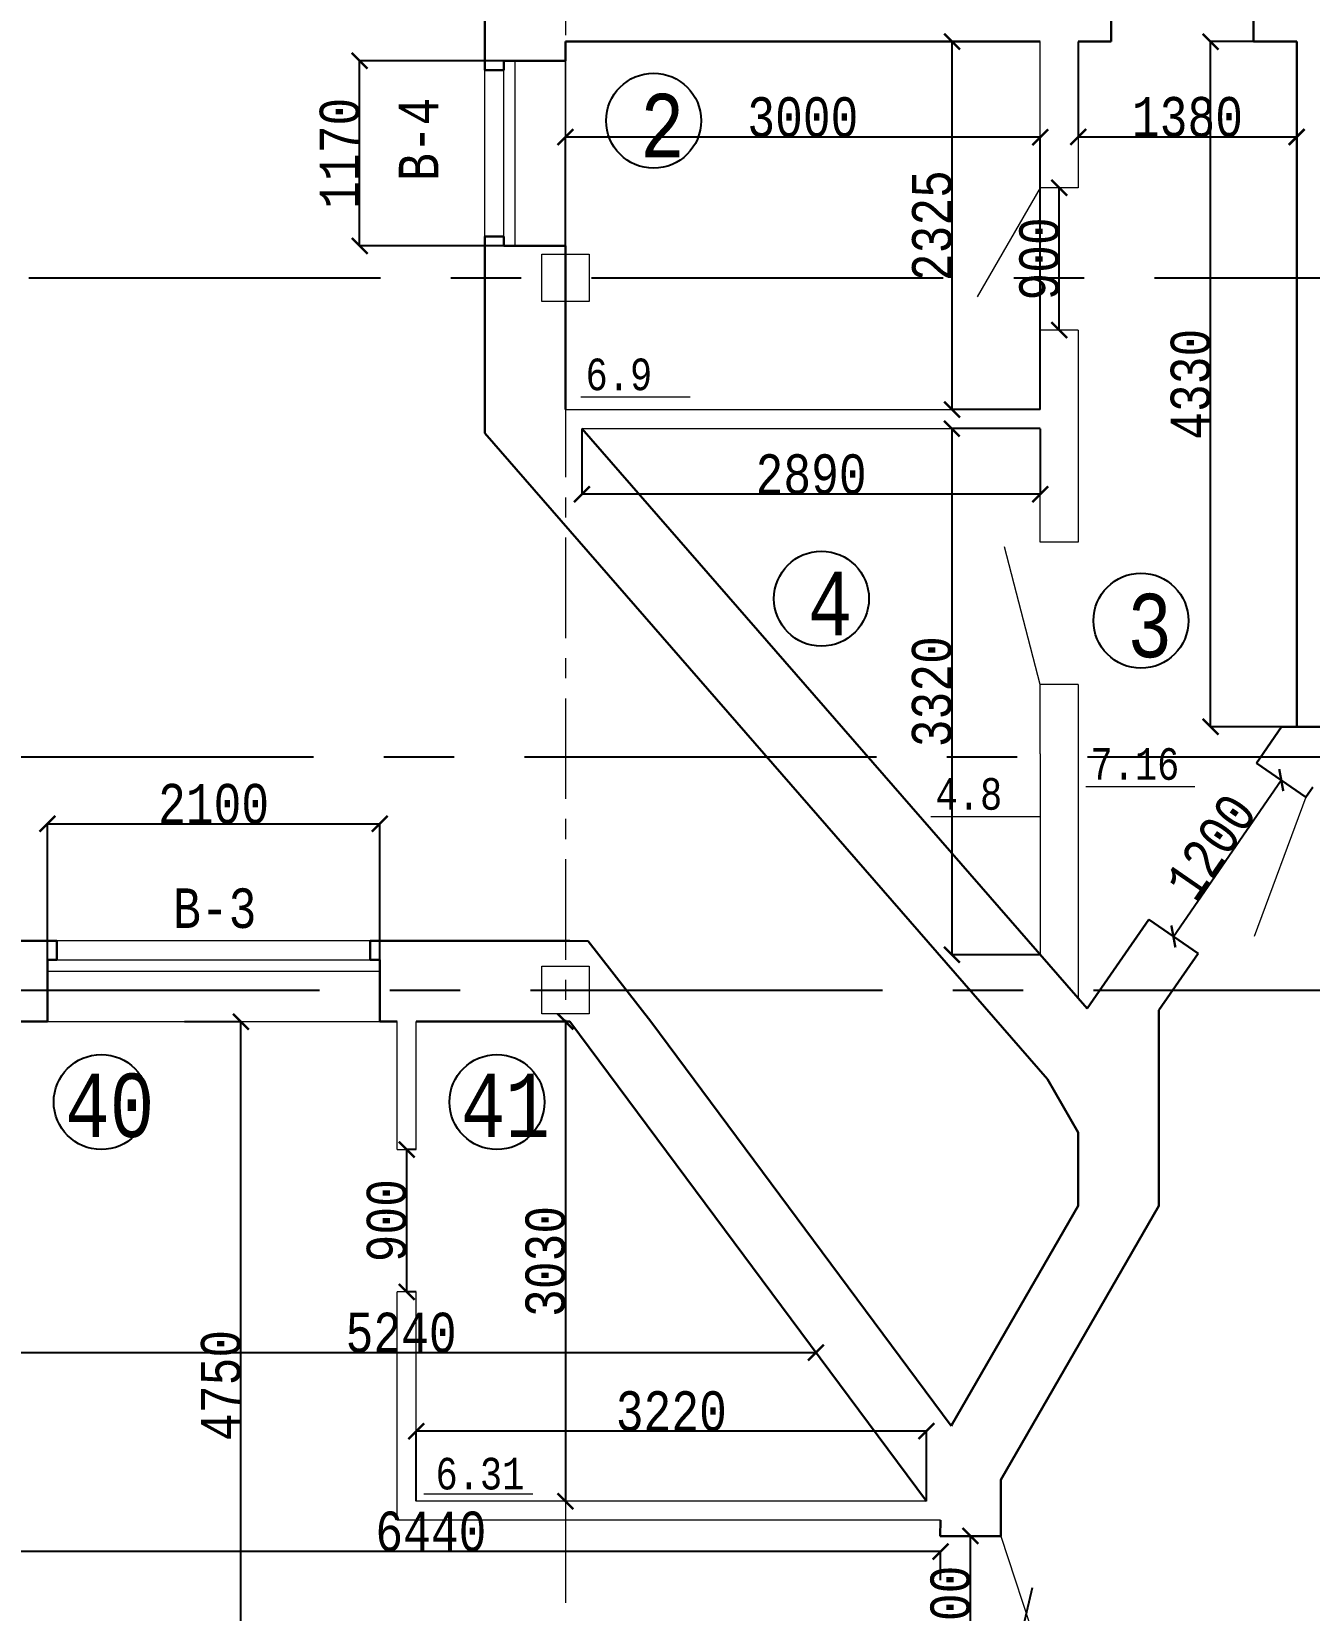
# Model space of a CAD drawing. Header units: millimetres. Extents: x -689206 to 4969298, y -1019800 to 703299.
# Drawn here: x 277000 to 285073, y -63522 to -53547 of the extents above; entities that cross this region are included whole.
import ezdxf

# ---------------------------------------------------------------- set-up
doc = ezdxf.new("R2010")
doc.units = ezdxf.units.MM
doc.linetypes.add('JIS_02_4.0', pattern=[5.5, 4, -1.5])
doc.linetypes.add('осеваяX2', pattern=[101.6, 63.5, -12.7, 12.7, -12.7])
for name, color, linetype, lineweight in [('несущие', 7, 'Continuous', 30), ('ОКНА', 250, 'Continuous', 20), ('ПЕРЕГОРОДКИ', 252, 'Continuous', 9), ('РАЗМЕРЫ', 7, 'Continuous', 9), ('сваи', 7, 'JIS_02_4.0', 30), ('Слой1', 7, 'Continuous', 30), ('стены', 7, 'Continuous', 20)]:
    doc.layers.add(name, color=color, linetype=linetype, lineweight=lineweight)
doc.layers.add('четотам', color=7, linetype='Continuous')
doc.styles.add('Аннотативный', font='isocteur.ttf', dxfattribs={"width": 0.7, "height": 250})
doc.dimstyles.new('Аннотативный', dxfattribs={"dimscale": 0, "dimtxt": 250, "dimasz": 100, "dimexe": 1.25, "dimexo": 0.625, "dimtad": 1, "dimdec": 0, "dimtxsty": 'Аннотативный', "dimblk": 'ARCHTICK', "dimcen": 2.5, "dimadec": 0, "dimazin": 0, "dimtfac": 1, "dimtdec": 0, "dimtmove": 0, "dimatfit": 3, "dimfxl": 1, "dimarcsym": 0})

# ---------------------------------------------------------------- blocks, each defined once
blk = doc.blocks.new('_ArchTick')
at = {"color": 0, "linetype": 'ByBlock', "const_width": 0.15}
blk.add_lwpolyline([(-0.5, -0.5), (0.5, 0.5)], dxfattribs=at)
blk = doc.blocks.new('*D960')
at = {"layer": 'Defpoints', "color": 0, "lineweight": 30, "transparency": 16777216}
for p in [(279072.7, -53730.7), (280372.7, -53730.7), (280372.7, -54900.7)]:
    blk.add_point(p, dxfattribs=at)
at = {"layer": 'ОКНА', "color": 0, "lineweight": -2, "transparency": 16777216}
for p, q in [((280372.1, -53730.7), (279071.5, -53730.7)), ((279072.7, -54900.7), (279072.7, -53730.7)), ((280372.1, -54900.7), (279071.5, -54900.7))]:
    blk.add_line(p, q, dxfattribs=at)
at = {"layer": 'ОКНА', "color": 0, "lineweight": -2, "transparency": 16777216, "xscale": 100, "yscale": 100, "zscale": 100}
for p, rotation in [((279072.7, -53730.7), 90), ((279072.7, -54900.7), 270)]:
    blk.add_blockref('_ArchTick', p, dxfattribs=dict(at, rotation=rotation))
at = {"layer": 'ОКНА', "color": 0, "lineweight": 13, "transparency": 16777216, "insert": (278947.1, -54315.7), "char_height": 250, "attachment_point": 5, "rotation": 90, "style": 'Аннотативный'}
blk.add_mtext('1170', dxfattribs=at)
blk = doc.blocks.new('*D965')
at = {"layer": 'Defpoints', "color": 0, "lineweight": 30, "transparency": 16777216}
for p in [(277964.9, -59802.3), (278322.3, -59802.3), (277964.9, -64552.3)]:
    blk.add_point(p, dxfattribs=at)
at = {"layer": 'ПЕРЕГОРОДКИ', "color": 0, "lineweight": -2, "transparency": 16777216}
for p, q in [((277965.5, -59802.3), (278323.6, -59802.3)), ((278322.3, -64552.3), (278322.3, -59802.3)), ((277965.5, -64552.3), (278323.6, -64552.3))]:
    blk.add_line(p, q, dxfattribs=at)
at = {"layer": 'ПЕРЕГОРОДКИ', "color": 0, "lineweight": -2, "transparency": 16777216, "xscale": 100, "yscale": 100, "zscale": 100}
for p, rotation in [((278322.3, -59802.3), 90), ((278322.3, -64552.3), 270)]:
    blk.add_blockref('_ArchTick', p, dxfattribs=dict(at, rotation=rotation))
at = {"layer": 'ПЕРЕГОРОДКИ', "color": 0, "lineweight": 13, "transparency": 16777216, "insert": (278196.7, -62100.5), "char_height": 250, "attachment_point": 5, "rotation": 90, "style": 'Аннотативный'}
blk.add_mtext('4750', dxfattribs=at)
blk = doc.blocks.new('*D1006')
at = {"layer": 'Defpoints', "color": 0, "linetype": 'ByBlock', "lineweight": 20, "transparency": 16777216}
for p in [(276302.7, -63150), (276302.7, -63332.3), (282742.7, -63332.3)]:
    blk.add_point(p, dxfattribs=at)
at = {"layer": 'РАЗМЕРЫ', "color": 0, "linetype": 'ByBlock', "lineweight": -2, "transparency": 16777216}
for p, q in [((276302.7, -63331.7), (276302.7, -63148.8)), ((282742.7, -63150), (276302.7, -63150)), ((282742.7, -63331.7), (282742.7, -63148.8))]:
    blk.add_line(p, q, dxfattribs=at)
at = {"layer": 'РАЗМЕРЫ', "color": 0, "linetype": 'ByBlock', "lineweight": -2, "transparency": 16777216, "xscale": 100, "yscale": 100, "zscale": 100, "rotation": 180}
blk.add_blockref('_ArchTick', (276302.7, -63150), dxfattribs=at)
at = {"layer": 'РАЗМЕРЫ', "color": 0, "linetype": 'ByBlock', "lineweight": -2, "transparency": 16777216, "xscale": 100, "yscale": 100, "zscale": 100}
blk.add_blockref('_ArchTick', (282742.7, -63150), dxfattribs=at)
at = {"layer": 'РАЗМЕРЫ', "color": 0, "linetype": 'ByBlock', "lineweight": 13, "transparency": 16777216, "insert": (279522.7, -63024.4), "char_height": 250, "attachment_point": 5, "style": 'Аннотативный'}
blk.add_mtext('6440', dxfattribs=at)
blk = doc.blocks.new('*D1007')
at = {"layer": 'Defpoints', "color": 0, "linetype": 'ByBlock', "lineweight": 20, "transparency": 16777216}
for p in [(279200, -58552.5), (277100, -59802.3), (279200, -59802.3)]:
    blk.add_point(p, dxfattribs=at)
at = {"layer": 'РАЗМЕРЫ', "color": 0, "linetype": 'ByBlock', "lineweight": -2, "transparency": 16777216}
for p, q in [((277100, -59801.7), (277100, -58551.2)), ((277100, -58552.5), (279200, -58552.5)), ((279200, -59801.7), (279200, -58551.2))]:
    blk.add_line(p, q, dxfattribs=at)
at = {"layer": 'РАЗМЕРЫ', "color": 0, "linetype": 'ByBlock', "lineweight": -2, "transparency": 16777216, "xscale": 100, "yscale": 100, "zscale": 100, "rotation": 180}
blk.add_blockref('_ArchTick', (277100, -58552.5), dxfattribs=at)
at = {"layer": 'РАЗМЕРЫ', "color": 0, "linetype": 'ByBlock', "lineweight": -2, "transparency": 16777216, "xscale": 100, "yscale": 100, "zscale": 100}
blk.add_blockref('_ArchTick', (279200, -58552.5), dxfattribs=at)
at = {"layer": 'РАЗМЕРЫ', "color": 0, "linetype": 'ByBlock', "lineweight": 13, "transparency": 16777216, "insert": (278150, -58426.9), "char_height": 250, "attachment_point": 5, "style": 'Аннотативный'}
blk.add_mtext('2100', dxfattribs=at)
blk = doc.blocks.new('*D1042')
at = {"layer": 'Defpoints', "color": 0, "linetype": 'ByBlock', "lineweight": 30, "transparency": 16777216}
for p in [(283492.7, -54533.1), (283492.7, -54533.1), (283492.7, -55433.1)]:
    blk.add_point(p, dxfattribs=at)
at = {"layer": 'РАЗМЕРЫ', "color": 0, "linetype": 'ByBlock', "lineweight": -2, "transparency": 16777216}
for p, q in [((283492.7, -55433.1), (283492.7, -54533.1)), ((283493.3, -54533.1), (283494, -54533.1)), ((283493.3, -55433.1), (283494, -55433.1))]:
    blk.add_line(p, q, dxfattribs=at)
at = {"layer": 'РАЗМЕРЫ', "color": 0, "linetype": 'ByBlock', "lineweight": -2, "transparency": 16777216, "xscale": 100, "yscale": 100, "zscale": 100}
for p, rotation in [((283492.7, -54533.1), 90), ((283492.7, -55433.1), 270)]:
    blk.add_blockref('_ArchTick', p, dxfattribs=dict(at, rotation=rotation))
at = {"layer": 'РАЗМЕРЫ', "color": 0, "linetype": 'ByBlock', "lineweight": 13, "transparency": 16777216, "insert": (283367.1, -54983.1), "char_height": 250, "attachment_point": 5, "rotation": 90, "style": 'Аннотативный'}
blk.add_mtext('900', dxfattribs=at)
blk = doc.blocks.new('*D1043')
at = {"layer": 'Defpoints', "color": 0, "linetype": 'ByBlock', "lineweight": 30, "transparency": 16777216}
for p in [(284895.3, -58276.1), (284895.3, -58276.1), (284213.7, -59263.8)]:
    blk.add_point(p, dxfattribs=at)
at = {"layer": 'РАЗМЕРЫ', "color": 0, "linetype": 'ByBlock', "lineweight": -2, "transparency": 16777216}
for p, q in [((284213.7, -59263.8), (284895.3, -58276.1)), ((284894.8, -58275.8), (284894.3, -58275.4)), ((284213.2, -59263.4), (284212.7, -59263.1))]:
    blk.add_line(p, q, dxfattribs=at)
at = {"layer": 'РАЗМЕРЫ', "color": 0, "linetype": 'ByBlock', "lineweight": -2, "transparency": 16777216, "xscale": 100, "yscale": 100, "zscale": 100}
for p, rotation in [((284895.3, -58276.1), 55.38831909842734), ((284213.7, -59263.8), 235.3883190984274)]:
    blk.add_blockref('_ArchTick', p, dxfattribs=dict(at, rotation=rotation))
at = {"layer": 'РАЗМЕРЫ', "color": 0, "linetype": 'ByBlock', "lineweight": 13, "transparency": 16777216, "insert": (284451.1, -58698.6), "char_height": 250, "attachment_point": 5, "rotation": 55.38832, "style": 'Аннотативный'}
blk.add_mtext('1200', dxfattribs=at)
blk = doc.blocks.new('*D1099')
at = {"layer": 'Defpoints', "color": 0, "linetype": 'ByBlock', "lineweight": 20, "transparency": 16777216}
for p in [(276713.4, -61898.9), (281955.8, -61893.5), (281955.8, -61893.5)]:
    blk.add_point(p, dxfattribs=at)
at = {"layer": 'РАЗМЕРЫ', "color": 0, "linetype": 'ByBlock', "lineweight": -2, "transparency": 16777216}
for p, q in [((276713.4, -61898.3), (276713.4, -61892.3)), ((276713.4, -61893.5), (281955.8, -61893.5)), ((281955.8, -61892.9), (281955.8, -61892.3))]:
    blk.add_line(p, q, dxfattribs=at)
at = {"layer": 'РАЗМЕРЫ', "color": 0, "linetype": 'ByBlock', "lineweight": -2, "transparency": 16777216, "xscale": 100, "yscale": 100, "zscale": 100, "rotation": 180}
blk.add_blockref('_ArchTick', (276713.4, -61893.5), dxfattribs=at)
at = {"layer": 'РАЗМЕРЫ', "color": 0, "linetype": 'ByBlock', "lineweight": -2, "transparency": 16777216, "xscale": 100, "yscale": 100, "zscale": 100}
blk.add_blockref('_ArchTick', (281955.8, -61893.5), dxfattribs=at)
at = {"layer": 'РАЗМЕРЫ', "color": 0, "linetype": 'ByBlock', "lineweight": 20, "transparency": 16777216, "insert": (279334.6, -61767.9), "char_height": 250, "attachment_point": 5, "style": 'Аннотативный'}
blk.add_mtext('5240', dxfattribs=at)
blk = doc.blocks.new('*D1257')
at = {"layer": 'Defpoints', "color": 0, "linetype": 'ByBlock', "lineweight": 20, "transparency": 16777216}
for p in [(282815.5, -53610.3), (283372.7, -53610.3), (283372.7, -55935.4)]:
    blk.add_point(p, dxfattribs=at)
at = {"layer": 'РАЗМЕРЫ', "color": 0, "linetype": 'ByBlock', "lineweight": -2, "transparency": 16777216}
for p, q in [((283372.1, -53610.3), (282814.2, -53610.3)), ((282815.5, -55935.4), (282815.5, -53610.3)), ((283372.1, -55935.4), (282814.2, -55935.4))]:
    blk.add_line(p, q, dxfattribs=at)
at = {"layer": 'РАЗМЕРЫ', "color": 0, "linetype": 'ByBlock', "lineweight": -2, "transparency": 16777216, "xscale": 100, "yscale": 100, "zscale": 100}
for p, rotation in [((282815.5, -53610.3), 90), ((282815.5, -55935.4), 270)]:
    blk.add_blockref('_ArchTick', p, dxfattribs=dict(at, rotation=rotation))
at = {"layer": 'РАЗМЕРЫ', "color": 0, "linetype": 'ByBlock', "lineweight": 20, "transparency": 16777216, "insert": (282689.8, -54772.8), "char_height": 250, "attachment_point": 5, "rotation": 90, "style": 'Аннотативный'}
blk.add_mtext('2325', dxfattribs=at)
blk = doc.blocks.new('*D1258')
at = {"layer": 'Defpoints', "color": 0, "linetype": 'ByBlock', "lineweight": 20, "transparency": 16777216}
for p in [(283372.7, -56055.4), (282814.2, -59379.7), (283372.7, -59379.7)]:
    blk.add_point(p, dxfattribs=at)
at = {"layer": 'РАЗМЕРЫ', "color": 0, "linetype": 'ByBlock', "lineweight": -2, "transparency": 16777216}
for p, q in [((283372.1, -56055.4), (282813, -56055.4)), ((282814.2, -56055.4), (282814.2, -59379.7)), ((283372.1, -59379.7), (282813, -59379.7))]:
    blk.add_line(p, q, dxfattribs=at)
at = {"layer": 'РАЗМЕРЫ', "color": 0, "linetype": 'ByBlock', "lineweight": -2, "transparency": 16777216, "xscale": 100, "yscale": 100, "zscale": 100}
for p, rotation in [((282814.2, -56055.4), 90), ((282814.2, -59379.7), 270)]:
    blk.add_blockref('_ArchTick', p, dxfattribs=dict(at, rotation=rotation))
at = {"layer": 'РАЗМЕРЫ', "color": 0, "linetype": 'ByBlock', "lineweight": 20, "transparency": 16777216, "insert": (282688.6, -57717.5), "char_height": 250, "attachment_point": 5, "rotation": 90, "style": 'Аннотативный'}
blk.add_mtext('3320', dxfattribs=at)
blk = doc.blocks.new('*D1259')
at = {"layer": 'Defpoints', "color": 0, "linetype": 'ByBlock', "lineweight": 20, "transparency": 16777216}
for p in [(280477.2, -56055.4), (283372.7, -56055.4), (280477.2, -56470)]:
    blk.add_point(p, dxfattribs=at)
at = {"layer": 'РАЗМЕРЫ', "color": 0, "linetype": 'ByBlock', "lineweight": -2, "transparency": 16777216}
for p, q in [((280477.2, -56056), (280477.2, -56471.2)), ((283372.7, -56056), (283372.7, -56471.2)), ((283372.7, -56470), (280477.2, -56470))]:
    blk.add_line(p, q, dxfattribs=at)
at = {"layer": 'РАЗМЕРЫ', "color": 0, "linetype": 'ByBlock', "lineweight": -2, "transparency": 16777216, "xscale": 100, "yscale": 100, "zscale": 100, "rotation": 180}
blk.add_blockref('_ArchTick', (280477.2, -56470), dxfattribs=at)
at = {"layer": 'РАЗМЕРЫ', "color": 0, "linetype": 'ByBlock', "lineweight": -2, "transparency": 16777216, "xscale": 100, "yscale": 100, "zscale": 100}
blk.add_blockref('_ArchTick', (283372.7, -56470), dxfattribs=at)
at = {"layer": 'РАЗМЕРЫ', "color": 0, "linetype": 'ByBlock', "lineweight": 20, "transparency": 16777216, "insert": (281925, -56344.4), "char_height": 250, "attachment_point": 5, "style": 'Аннотативный'}
blk.add_mtext('2890', dxfattribs=at)
blk = doc.blocks.new('*D1260')
at = {"layer": 'Defpoints', "color": 0, "linetype": 'ByBlock', "lineweight": 20, "transparency": 16777216}
for p in [(280372.7, -54213.8), (280372.7, -55935.4), (283372.7, -55935.4)]:
    blk.add_point(p, dxfattribs=at)
at = {"layer": 'РАЗМЕРЫ', "color": 0, "linetype": 'ByBlock', "lineweight": -2, "transparency": 16777216}
for p, q in [((280372.7, -55934.7), (280372.7, -54212.6)), ((283372.7, -54213.8), (280372.7, -54213.8)), ((283372.7, -55934.7), (283372.7, -54212.6))]:
    blk.add_line(p, q, dxfattribs=at)
at = {"layer": 'РАЗМЕРЫ', "color": 0, "linetype": 'ByBlock', "lineweight": -2, "transparency": 16777216, "xscale": 100, "yscale": 100, "zscale": 100, "rotation": 180}
blk.add_blockref('_ArchTick', (280372.7, -54213.8), dxfattribs=at)
at = {"layer": 'РАЗМЕРЫ', "color": 0, "linetype": 'ByBlock', "lineweight": -2, "transparency": 16777216, "xscale": 100, "yscale": 100, "zscale": 100}
blk.add_blockref('_ArchTick', (283372.7, -54213.8), dxfattribs=at)
at = {"layer": 'РАЗМЕРЫ', "color": 0, "linetype": 'ByBlock', "lineweight": 20, "transparency": 16777216, "insert": (281872.7, -54088.2), "char_height": 250, "attachment_point": 5, "style": 'Аннотативный'}
blk.add_mtext('3000', dxfattribs=at)
blk = doc.blocks.new('*D1261')
at = {"layer": 'Defpoints', "color": 0, "linetype": 'ByBlock', "lineweight": 20, "transparency": 16777216}
for p in [(283612.7, -53610.3), (284992.8, -53610.3), (284992.8, -54212.6)]:
    blk.add_point(p, dxfattribs=at)
at = {"layer": 'РАЗМЕРЫ', "color": 0, "linetype": 'ByBlock', "lineweight": -2, "transparency": 16777216}
for p, q in [((283612.7, -53610.9), (283612.7, -54213.8)), ((284992.8, -53610.9), (284992.8, -54213.8)), ((283612.7, -54212.6), (284992.8, -54212.6))]:
    blk.add_line(p, q, dxfattribs=at)
at = {"layer": 'РАЗМЕРЫ', "color": 0, "linetype": 'ByBlock', "lineweight": -2, "transparency": 16777216, "xscale": 100, "yscale": 100, "zscale": 100, "rotation": 180}
blk.add_blockref('_ArchTick', (283612.7, -54212.6), dxfattribs=at)
at = {"layer": 'РАЗМЕРЫ', "color": 0, "linetype": 'ByBlock', "lineweight": -2, "transparency": 16777216, "xscale": 100, "yscale": 100, "zscale": 100}
blk.add_blockref('_ArchTick', (284992.8, -54212.6), dxfattribs=at)
at = {"layer": 'РАЗМЕРЫ', "color": 0, "linetype": 'ByBlock', "lineweight": 20, "transparency": 16777216, "insert": (284302.7, -54086.9), "char_height": 250, "attachment_point": 5, "style": 'Аннотативный'}
blk.add_mtext('1380', dxfattribs=at)
blk = doc.blocks.new('*D1262')
at = {"layer": 'Defpoints', "color": 0, "linetype": 'ByBlock', "lineweight": 20, "transparency": 16777216}
for p in [(284448.9, -53610.3), (284992.8, -53610.3), (284992.8, -57939.8)]:
    blk.add_point(p, dxfattribs=at)
at = {"layer": 'РАЗМЕРЫ', "color": 0, "linetype": 'ByBlock', "lineweight": -2, "transparency": 16777216}
for p, q in [((284992.1, -53610.3), (284447.6, -53610.3)), ((284448.9, -57939.8), (284448.9, -53610.3)), ((284992.1, -57939.8), (284447.6, -57939.8))]:
    blk.add_line(p, q, dxfattribs=at)
at = {"layer": 'РАЗМЕРЫ', "color": 0, "linetype": 'ByBlock', "lineweight": -2, "transparency": 16777216, "xscale": 100, "yscale": 100, "zscale": 100}
for p, rotation in [((284448.9, -53610.3), 90), ((284448.9, -57939.8), 270)]:
    blk.add_blockref('_ArchTick', p, dxfattribs=dict(at, rotation=rotation))
at = {"layer": 'РАЗМЕРЫ', "color": 0, "linetype": 'ByBlock', "lineweight": 20, "transparency": 16777216, "insert": (284323.3, -55775), "char_height": 250, "attachment_point": 5, "rotation": 90, "style": 'Аннотативный'}
blk.add_mtext('4330', dxfattribs=at)
blk = doc.blocks.new('*D1401')
at = {"layer": 'Defpoints', "color": 0, "lineweight": 20, "ltscale": 15000, "transparency": 16777216}
for p in [(279370, -60610), (279430, -60610), (279430, -61510)]:
    blk.add_point(p, dxfattribs=at)
at = {"layer": 'сваи', "color": 0, "lineweight": -2, "ltscale": 15000, "transparency": 16777216}
for p, q in [((279429.375, -60610), (279368.75, -60610)), ((279370, -61510), (279370, -60610)), ((279429.375, -61510), (279368.75, -61510))]:
    blk.add_line(p, q, dxfattribs=at)
at = {"layer": 'сваи', "color": 0, "lineweight": -2, "ltscale": 15000, "transparency": 16777216, "xscale": 100, "yscale": 100, "zscale": 100}
for p, rotation in [((279370, -60610), 90), ((279370, -61510), 270)]:
    blk.add_blockref('_ArchTick', p, dxfattribs=dict(at, rotation=rotation))
at = {"layer": 'сваи', "color": 0, "lineweight": 20, "ltscale": 15000, "transparency": 16777216, "insert": (279244.375, -61060), "char_height": 250, "attachment_point": 5, "rotation": 90, "style": 'Аннотативный'}
blk.add_mtext('900', dxfattribs=at)
blk = doc.blocks.new('*D1402')
at = {"layer": 'Defpoints', "color": 0, "lineweight": 20, "ltscale": 15000, "transparency": 16777216}
for p in [(279430, -62390), (279430, -62832.3), (282653.5, -62832.3)]:
    blk.add_point(p, dxfattribs=at)
at = {"layer": 'сваи', "color": 0, "lineweight": -2, "ltscale": 15000, "transparency": 16777216}
for p, q in [((279430, -62831.7), (279430, -62388.8)), ((282653.5, -62390), (279430, -62390)), ((282653.5, -62831.7), (282653.5, -62388.8))]:
    blk.add_line(p, q, dxfattribs=at)
at = {"layer": 'сваи', "color": 0, "lineweight": -2, "ltscale": 15000, "transparency": 16777216, "xscale": 100, "yscale": 100, "zscale": 100, "rotation": 180}
blk.add_blockref('_ArchTick', (279430, -62390), dxfattribs=at)
at = {"layer": 'сваи', "color": 0, "lineweight": -2, "ltscale": 15000, "transparency": 16777216, "xscale": 100, "yscale": 100, "zscale": 100}
blk.add_blockref('_ArchTick', (282653.5, -62390), dxfattribs=at)
at = {"layer": 'сваи', "color": 0, "lineweight": 20, "ltscale": 15000, "transparency": 16777216, "insert": (281041.8, -62264.4), "char_height": 250, "attachment_point": 5, "style": 'Аннотативный'}
blk.add_mtext('3220', dxfattribs=at)
blk = doc.blocks.new('*D1403')
at = {"layer": 'Defpoints', "color": 0, "lineweight": 20, "ltscale": 15000, "transparency": 16777216}
for p in [(280372.7, -59802.3), (280372.7, -62832.3), (280372.7, -62832.3)]:
    blk.add_point(p, dxfattribs=at)
at = {"layer": 'сваи', "color": 0, "lineweight": -2, "ltscale": 15000, "transparency": 16777216}
for p, q in [((280372.1, -59802.3), (280371.5, -59802.3)), ((280372.7, -59802.3), (280372.7, -62832.3)), ((280372.1, -62832.3), (280371.5, -62832.3))]:
    blk.add_line(p, q, dxfattribs=at)
at = {"layer": 'сваи', "color": 0, "lineweight": -2, "ltscale": 15000, "transparency": 16777216, "xscale": 100, "yscale": 100, "zscale": 100}
for p, rotation in [((280372.7, -59802.3), 90), ((280372.7, -62832.3), 270)]:
    blk.add_blockref('_ArchTick', p, dxfattribs=dict(at, rotation=rotation))
at = {"layer": 'сваи', "color": 0, "lineweight": 20, "ltscale": 15000, "transparency": 16777216, "insert": (280247.1, -61317.3), "char_height": 250, "attachment_point": 5, "rotation": 90, "style": 'Аннотативный'}
blk.add_mtext('3030', dxfattribs=at)
blk = doc.blocks.new('*D2099')
at = {"layer": 'Defpoints', "color": 0, "linetype": 'ByBlock', "lineweight": 20, "ltscale": 35, "transparency": 16777216}
for p in [(282930, -63052.3), (282931.4, -63052.3), (282930, -63952.3)]:
    blk.add_point(p, dxfattribs=at)
at = {"layer": 'сваи', "color": 0, "linetype": 'ByBlock', "lineweight": -2, "ltscale": 35, "transparency": 16777216}
for p, q in [((282930.6, -63052.3), (282932.6, -63052.3)), ((282931.4, -63952.3), (282931.4, -63052.3)), ((282930.6, -63952.3), (282932.6, -63952.3))]:
    blk.add_line(p, q, dxfattribs=at)
at = {"layer": 'сваи', "color": 0, "linetype": 'ByBlock', "lineweight": -2, "ltscale": 35, "transparency": 16777216, "xscale": 100, "yscale": 100, "zscale": 100}
for p, rotation in [((282931.4, -63052.3), 90), ((282931.4, -63952.3), 270)]:
    blk.add_blockref('_ArchTick', p, dxfattribs=dict(at, rotation=rotation))
at = {"layer": 'сваи', "color": 0, "linetype": 'ByBlock', "lineweight": 20, "ltscale": 35, "transparency": 16777216, "insert": (282805.7, -63502.3), "char_height": 250, "attachment_point": 5, "rotation": 90, "style": 'Аннотативный'}
blk.add_mtext('900', dxfattribs=at)

msp = doc.modelspace()

# ---------------------------------------------------------------- linework, layer by layer
at = {"layer": 'несущие', "color": 0}
for p, q in [((284739.4, -58168.6), (284897.4, -57939.8)), ((284897.4, -57939.8), (284992.8, -57939.8)), ((285051.2, -58383.7), (284739.4, -58168.6)), ((285051.2, -58383.7), (285095.3, -58319.8)), ((283668.9, -59719.8), (284057.8, -59156.2)), ((284369.6, -59371.3), (284057.8, -59156.2)), ((276843.4, -59292.3), (277160, -59292.3)), ((279140, -59292.3), (280401.5, -59292.3)), ((280401.5, -59292.3), (280517, -59294.7)), ((280911.5, -59802.3), (280517, -59294.7)), ((279200, -59412.3), (279200, -59802.3)), ((284122.7, -59729), (284369.6, -59371.3)), ((276713.4, -59802.3), (277100, -59802.3)), ((279310, -59802.3), (279200, -59802.3)), ((280401.5, -59802.3), (279430, -59802.3)), ((279729.5, -59802.3), (280401.5, -59802.3)), ((282653.5, -62832.3), (280401.5, -59802.3)), ((282809.6, -62356.2), (280911.5, -59802.3)), ((282815.8, -62345.6), (282809.6, -62356.2))]:
    msp.add_line(p, q, dxfattribs=at)
at = {"layer": 'несущие', "color": 0, "lineweight": 20}
msp.add_line((285051.2, -58383.7), (284724.9, -59264.2), dxfattribs=at)
at = {"layer": 'ОКНА'}
for p, q in [((280052.7, -53730.7), (280052.7, -54900.7)), ((279982.7, -54900.7), (279982.7, -53790.7)), ((277160, -59412.3), (279140, -59412.3)), ((277100, -59482.3), (279200, -59482.3))]:
    msp.add_line(p, q, dxfattribs=at)
at = {"layer": 'ОКНА', "color": 0}
for p, q in [((280372.7, -53730.7), (280372.7, -54900.7)), ((279140, -59292.3), (277160, -59292.3)), ((277100, -59802.3), (279200, -59802.3))]:
    msp.add_line(p, q, dxfattribs=at)
at = {"layer": 'РАЗМЕРЫ'}
for p, q in [((280372.7, -54800.3), (280372.7, -53730.7)), ((279862.7, -54840.7), (279862.7, -53790.7)), ((280470.6, -55855.3), (281159.9, -55855.3)), ((283660.6, -58317), (284349.9, -58317)), ((282682.4, -58506.2), (283371.6, -58506.2)), ((279478.5, -62785.2), (280167.7, -62785.2))]:
    msp.add_line(p, q, dxfattribs=at)
at = {"layer": 'РАЗМЕРЫ', "lineweight": 30}
for p, q in [((279862.7, -56084.3), (279862.7, -55859.8)), ((280117.7, -56377), (279862.7, -56084.3)), ((277160, -59412.3), (277160, -59292.3)), ((277160, -59292.3), (277160, -59412.3)), ((279140, -59412.3), (279140, -59292.3)), ((277100, -59412.3), (277160, -59412.3)), ((279200, -59412.3), (279140, -59412.3)), ((283418.3, -60166.5), (283612.7, -60503.2))]:
    msp.add_line(p, q, dxfattribs=at)
at = {"layer": 'РАЗМЕРЫ', "linetype": 'ByBlock', "lineweight": 20}
for p, q in [((280372.7, -55935.4), (283372.7, -55935.4)), ((280477.2, -56055.4), (283372.7, -56055.4)), ((283372.7, -57671.7), (283147.1, -56801.6)), ((283612.7, -56771.7), (283372.7, -56771.7)), ((283612.7, -57671.7), (283372.7, -57671.7))]:
    msp.add_line(p, q, dxfattribs=at)
at = {"layer": 'РАЗМЕРЫ', "lineweight": 30, "ltscale": 150}
msp.add_line((284897.4, -57939.8), (301998.2, -57939.8), dxfattribs=at)
at = {"layer": 'сваи', "lineweight": 20, "ltscale": 15000}
for p, q in [((279310, -60610), (279310, -59802.3)), ((279430, -60610), (279430, -59802.3)), ((279310, -60610), (279430, -60610)), ((279310, -62952.3), (279310, -61510)), ((279430, -61510), (279310, -61510)), ((279430, -62832.3), (279430, -61510)), ((282653.5, -62832.3), (279430, -62832.3)), ((282742.7, -62952.3), (279310, -62952.3))]:
    msp.add_line(p, q, dxfattribs=at)
at = {"layer": 'сваи', "linetype": 'ByBlock', "lineweight": 30, "ltscale": 35}
msp.add_line((282740, -63052.3), (283122.7, -63052.3), dxfattribs=at)
at = {"layer": 'сваи', "linetype": 'ByBlock', "lineweight": 20, "ltscale": 35}
msp.add_line((283122.7, -63052.3), (283390, -63860), dxfattribs=at)
at = {"layer": 'Слой1', "lineweight": 20}
msp.add_line((279982.7, -53790.7), (279982.7, -53730.7), dxfattribs=at)
at = {"layer": 'Слой1', "lineweight": 30}
for p, q in [((279982.7, -53730.7), (280372.7, -53730.7)), ((279982.7, -53730.7), (279982.7, -53790.7)), ((279982.7, -53790.7), (279862.7, -53790.7)), ((279982.7, -54840.7), (279862.7, -54840.7)), ((279982.7, -54840.7), (279982.7, -54900.7)), ((279982.7, -54900.7), (280372.7, -54900.7))]:
    msp.add_line(p, q, dxfattribs=at)
at = {"layer": 'стены', "lineweight": 30}
for p, q in [((279862.7, -53790.7), (279862.7, -52619.7)), ((283820.8, -53610.3), (283820.8, -53100.3)), ((284720.8, -53610.3), (284720.8, -53100.3)), ((280372.7, -53610.3), (283372.7, -53610.3)), ((280372.7, -53610.3), (280372.7, -53730.7)), ((283820.8, -53610.3), (283612.7, -53610.3)), ((284992.8, -53610.3), (284720.8, -53610.3)), ((284992.8, -57939.8), (284992.8, -53610.3)), ((279862.7, -55859.8), (279862.7, -54840.7)), ((280372.7, -54900.7), (280372.7, -55935.4)), ((280372.7, -55730.3), (280372.7, -55860.3)), ((280477.2, -56055.4), (283668.9, -59719.8)), ((280117.7, -56377), (283418.3, -60166.5)), ((284057.8, -59156.2), (283668.9, -59719.8)), ((277100, -59412.3), (277100, -59802.3)), ((284122.7, -59729), (284369.6, -59371.3)), ((284122.7, -60165.3), (284122.7, -59729)), ((284122.7, -60965.3), (284122.7, -60165.3)), ((283612.7, -60503.2), (283612.7, -60965.3)), ((283612.7, -60965.3), (282815.8, -62345.6)), ((283122.7, -62697.3), (284122.7, -60965.3)), ((283122.7, -62952.3), (283122.7, -62697.3)), ((282740, -63052.3), (282742.7, -62952.3)), ((283122.7, -62952.3), (283122.7, -63052.3))]:
    msp.add_line(p, q, dxfattribs=at)
at = {"layer": 'стены', "linetype": 'осеваяX2', "ltscale": 10}
msp.add_line((280372.7, -52679.7), (280372.7, -79571.3), dxfattribs=at)
at = {"layer": 'стены'}
for p, q in [((283372.7, -53610.3), (283010.8, -53610.3)), ((283372.7, -54533.1), (283372.7, -53610.3)), ((283612.7, -53610.3), (283820.8, -53610.3)), ((283612.7, -53610.3), (283612.7, -54533.1)), ((284720.8, -53610.3), (284880.8, -53610.3)), ((283372.7, -54533.1), (282974.6, -55222.6)), ((283612.7, -54533.1), (283372.7, -54533.1)), ((283612.7, -55433.1), (283372.7, -55433.1)), ((283372.7, -55935.4), (283372.7, -55433.1)), ((283612.7, -55433.1), (283612.7, -56771.7)), ((283372.7, -56771.7), (283372.7, -56055.4)), ((283372.7, -58110.3), (283372.7, -57671.7)), ((283612.7, -57671.7), (283612.7, -58110.3)), ((283372.7, -58110.3), (283372.7, -59375.2)), ((283612.7, -58110.3), (283612.7, -59656.4)), ((284369.6, -59371.3), (284122.7, -59729)), ((284369.6, -59371.3), (284122.7, -59729)), ((283612.7, -59656.4), (283667.9, -59721.1)), ((283612.7, -60965.3), (283112.7, -61831.3)), ((284122.7, -60965.3), (283622.7, -61831.3))]:
    msp.add_line(p, q, dxfattribs=at)
at = {"layer": 'стены', "linetype": 'осеваяX2', "lineweight": 25, "ltscale": 35}
for p, q in [((266313.8, -55102.3), (328372.7, -55102.3)), ((262334.8, -58129.8), (328372.7, -58129.8)), ((262372.7, -59602.3), (328372.7, -59602.3))]:
    msp.add_line(p, q, dxfattribs=at)
at = {"layer": 'стены', "color": 7, "lineweight": 25, "true_color": 0xffffff}
msp.add_line((283122.7, -64232.3), (283324.7, -63378.2), dxfattribs=at)
at = {"layer": 'стены', "lineweight": 20}
for points in [[(280222.7, -54952.3), (280522.7, -54952.3), (280522.7, -55252.3), (280222.7, -55252.3)], [(280222.7, -59452.3), (280522.7, -59452.3), (280522.7, -59752.3), (280222.7, -59752.3)]]:
    msp.add_lwpolyline(points, close=True, dxfattribs=at)
at = {"layer": 'четотам'}
for centre in [(280930, -54110), (281990.3, -57129.8), (284009, -57268.7), (277440, -60310), (279940, -60310)]:
    msp.add_circle(centre, 300, dxfattribs=at)

# ---------------------------------------------------------------- texts
at = {"layer": 'РАЗМЕРЫ', "lineweight": 20, "ltscale": 150, "attachment_point": 1, "style": 'Аннотативный'}
for s, insert, char_height, width in [('2', (280844.2, -53940.2), 401.1, 1460), ('4', (281904.5, -56960.1), 401.1, 1460), ('3', (283923.2, -57098.9), 401.1, 1460), ('В-3', (277894.5, -58960.3), 250, 922.913), ('40', (277212, -60130.1), 401.1, 1460), ('41', (279712, -60130.1), 401.1, 1460)]:
    msp.add_mtext(s, dxfattribs=dict(at, insert=insert, char_height=char_height, width=width))
at = {"layer": 'РАЗМЕРЫ', "lineweight": 20, "ltscale": 150, "insert": (279320, -54490), "char_height": 250, "width": 922.913, "attachment_point": 1, "rotation": 90, "style": 'Аннотативный'}
msp.add_mtext('В-4', dxfattribs=at)
at = {"layer": 'РАЗМЕРЫ', "char_height": 200, "width": 656.117, "attachment_point": 1, "style": 'Аннотативный'}
for s, insert in [('6.9', (280499.9, -55612.5)), ('7.16', (283689.9, -58074.2)), ('4.8', (282711.7, -58263.3)), ('6.31', (279552.1, -62558.1))]:
    msp.add_mtext(s, dxfattribs=dict(at, insert=insert))

# ---------------------------------------------------------------- dimensions: what is measured, and where the dimension line sits
at = {"layer": 'ОКНА', "lineweight": 13}
dim = msp.add_aligned_dim(p1=(280372.7, -54900.7), p2=(280372.7, -53730.7), distance=1300, dimstyle='Аннотативный', dxfattribs=at)
dim.commit()
dim.dimension.update_dxf_attribs({"geometry": '*D960', "text_midpoint": (278947.1, -54315.7)})
at = {"layer": 'ПЕРЕГОРОДКИ', "color": 18, "lineweight": 13, "true_color": 0x000000}
dim = msp.add_linear_dim(base=(278322.3, -59802.3), p1=(277964.9, -64552.3), p2=(277964.9, -59802.3), angle=90, dimstyle='Аннотативный', dxfattribs=at)
dim.commit()
dim.dimension.update_dxf_attribs({"geometry": '*D965', "text_midpoint": (278322.3, -62100.5), "dimtype": 161})
at = {"layer": 'РАЗМЕРЫ', "linetype": 'ByBlock', "lineweight": 20}
dim = msp.add_linear_dim(base=(282815.5, -53610.3), p1=(283372.7, -55935.4), p2=(283372.7, -53610.3), angle=90, dimstyle='Аннотативный', dxfattribs=at)
dim.commit()
dim.dimension.update_dxf_attribs({"geometry": '*D1257', "text_midpoint": (282689.8, -54772.8)})
for base, p1, p2, text, picture, middle in [((284448.9, -53610.3), (284992.8, -57939.8), (284992.8, -53610.3), '4330', '*D1262', (284323.3, -55775)), ((282814.2, -59379.7), (283372.7, -56055.4), (283372.7, -59379.7), '3320', '*D1258', (282688.6, -57717.5))]:
    dim = msp.add_linear_dim(base=base, p1=p1, p2=p2, angle=90, text=text, dimstyle='Аннотативный', dxfattribs=at)
    dim.commit()
    dim.dimension.update_dxf_attribs({"geometry": picture, "text_midpoint": middle})
for base, p1, p2, picture, middle in [((284992.8, -54212.6), (283612.7, -53610.3), (284992.8, -53610.3), '*D1261', (284302.7, -54086.9)), ((280372.7, -54213.8), (283372.7, -55935.4), (280372.7, -55935.4), '*D1260', (281872.7, -54088.2))]:
    dim = msp.add_linear_dim(base=base, p1=p1, p2=p2, dimstyle='Аннотативный', dxfattribs=at)
    dim.commit()
    dim.dimension.update_dxf_attribs({"geometry": picture, "text_midpoint": middle})
at = {"layer": 'РАЗМЕРЫ', "color": 18, "linetype": 'ByBlock', "lineweight": 13, "true_color": 0x000000}
dim = msp.add_linear_dim(base=(283492.7, -54533.1), p1=(283492.7, -55433.1), p2=(283492.7, -54533.1), angle=90, dimstyle='Аннотативный', dxfattribs=at)
dim.commit()
dim.dimension.update_dxf_attribs({"geometry": '*D1042', "text_midpoint": (283367.1, -54983.1)})
at = {"layer": 'РАЗМЕРЫ', "linetype": 'ByBlock', "lineweight": 20}
dim = msp.add_linear_dim(base=(280477.2, -56470), p1=(283372.7, -56055.4), p2=(280477.2, -56055.4), text='2890', dimstyle='Аннотативный', dxfattribs=at)
dim.commit()
dim.dimension.update_dxf_attribs({"geometry": '*D1259', "text_midpoint": (281925, -56470), "dimtype": 160})
at = {"layer": 'РАЗМЕРЫ', "color": 18, "linetype": 'ByBlock', "lineweight": 13, "true_color": 0x000000}
dim = msp.add_aligned_dim(p1=(284213.7, -59263.8), p2=(284895.3, -58276.1), distance=0, dimstyle='Аннотативный', dxfattribs=at)
dim.commit()
dim.dimension.update_dxf_attribs({"geometry": '*D1043', "text_midpoint": (284451.1, -58698.6)})
dim = msp.add_linear_dim(base=(279200, -58552.5), p1=(277100, -59802.3), p2=(279200, -59802.3), dimstyle='Аннотативный', dxfattribs=at)
dim.commit()
dim.dimension.update_dxf_attribs({"geometry": '*D1007', "text_midpoint": (278150, -58426.9)})
at = {"layer": 'РАЗМЕРЫ', "linetype": 'ByBlock', "lineweight": 20}
dim = msp.add_linear_dim(base=(281955.8, -61893.5), p1=(276713.4, -61898.9), p2=(281955.8, -61893.5), text='5240', dimstyle='Аннотативный', dxfattribs=at)
dim.commit()
dim.dimension.update_dxf_attribs({"geometry": '*D1099', "text_midpoint": (279334.6, -61767.9)})
at = {"layer": 'РАЗМЕРЫ', "color": 18, "linetype": 'ByBlock', "lineweight": 13, "true_color": 0x000000}
dim = msp.add_linear_dim(base=(276302.7, -63150), p1=(282742.7, -63332.3), p2=(276302.7, -63332.3), dimstyle='Аннотативный', dxfattribs=at)
dim.commit()
dim.dimension.update_dxf_attribs({"geometry": '*D1006', "text_midpoint": (279522.7, -63150), "dimtype": 160})
at = {"layer": 'сваи', "lineweight": 20, "ltscale": 15000}
for base, p1, p2, picture, middle in [((280372.7, -62832.3), (280372.7, -59802.3), (280372.7, -62832.3), '*D1403', (280247.1, -61317.3)), ((279370, -60610), (279430, -61510), (279430, -60610), '*D1401', (279244.4, -61060))]:
    dim = msp.add_linear_dim(base=base, p1=p1, p2=p2, angle=90, dimstyle='Аннотативный', dxfattribs=at)
    dim.commit()
    dim.dimension.update_dxf_attribs({"geometry": picture, "text_midpoint": middle})
dim = msp.add_linear_dim(base=(279430, -62390), p1=(282653.5, -62832.3), p2=(279430, -62832.3), text='3220', dimstyle='Аннотативный', dxfattribs=at)
dim.commit()
dim.dimension.update_dxf_attribs({"geometry": '*D1402', "text_midpoint": (281041.8, -62264.4)})
at = {"layer": 'сваи', "linetype": 'ByBlock', "lineweight": 20, "ltscale": 35}
dim = msp.add_linear_dim(base=(282931.4, -63052.3), p1=(282930, -63952.3), p2=(282930, -63052.3), angle=90, dimstyle='Аннотативный', dxfattribs=at)
dim.commit()
dim.dimension.update_dxf_attribs({"geometry": '*D2099', "text_midpoint": (282805.7, -63502.3)})

doc.saveas('drawing.dxf')
